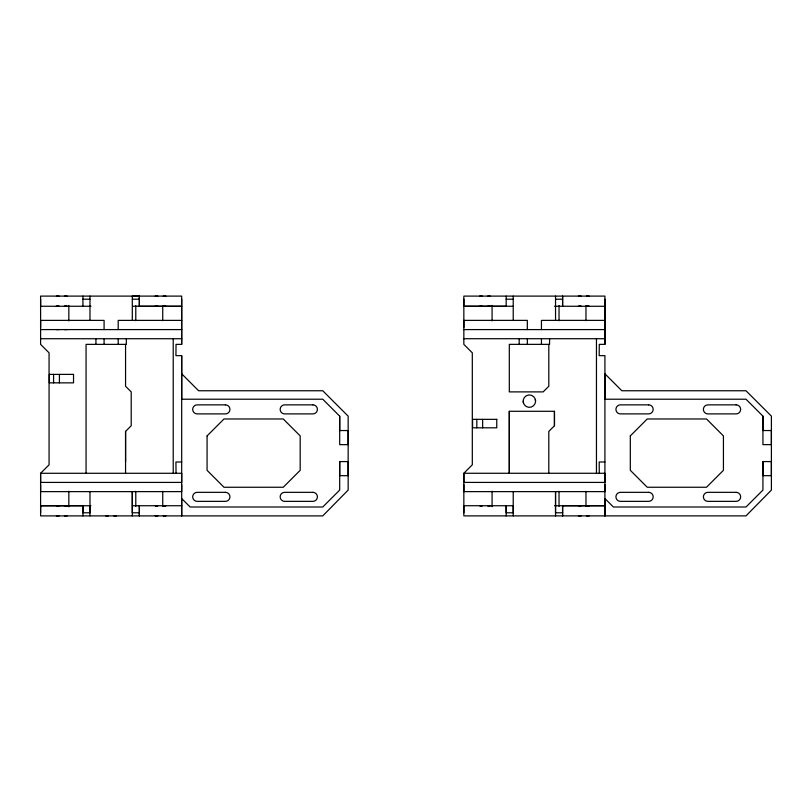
<?xml version="1.0" encoding="UTF-8"?>
<svg xmlns="http://www.w3.org/2000/svg" width="812" height="812" viewBox="0 0 812 812"><rect width="100%" height="100%" fill="white"/><g stroke="black" fill="none" stroke-linecap="round" stroke-linejoin="round"><path stroke-width="1.22" d="M40.6 512.788L40.6 505.734L82.925 505.724L82.925 515.894M40.6 484.571L40.6 491.636L181.685 491.625L181.685 484.571M40.6 327.429L40.6 320.385L104.088 320.385L104.088 329.591M40.6 299.212L40.6 306.256L90.985 306.256M68.837 506.729L68.837 491.199M68.837 320.933L68.837 305.403M82.925 505.724L82.925 512.788L89.98 512.788L89.98 505.734M125.566 461.998L125.566 431.395L131.209 425.752L131.209 391.892L125.566 386.248L125.566 344.369M132.305 515.894L132.305 491.625L132.305 512.788L139.359 512.788M132.559 306.256L181.685 306.286L139.359 306.286L139.359 296.126L132.305 296.116L132.305 320.385M339.69 461.581L339.69 475.68L348.155 475.69L348.155 461.581L339.69 461.581L339.69 490.072L322.76 507.003L190.15 507.003L181.685 498.538L181.685 515.894L181.685 355.656L175.93 355.656L176.031 344.369L181.685 344.369L181.685 296.106L40.6 296.106L40.6 344.369L49.065 352.834L49.065 464.819L40.6 473.284L40.6 482.409L181.685 482.409L181.685 473.284L40.6 473.284L40.6 515.894L322.76 515.894L348.155 490.072L348.155 416.15L322.76 390.755L198.615 390.755L181.685 373.804M339.69 416.15L339.69 444.651L348.155 444.651L348.155 430.543L339.69 430.543L339.69 416.15L322.76 399.22L181.685 399.22L181.685 355.656M463.845 512.788L463.845 505.724L512.971 505.744M463.845 484.571L463.845 491.636L604.92 491.615L604.92 484.571M463.845 327.429L463.845 320.375L527.333 320.375L527.333 329.591M506.17 296.116L506.17 306.286L463.845 306.266L463.845 299.212M492.082 506.729L492.082 491.189M492.082 320.933L492.082 305.393M509.307 411.298L509.307 473.274L509.307 411.298L554.454 411.298L554.454 425.752L548.811 431.395L548.8 473.274M513.225 505.724L513.225 512.788L506.17 512.788L506.17 505.724L506.17 515.894M554.454 425.752L554.454 411.298M555.54 515.894L555.54 491.615L555.54 512.788L562.594 512.788M562.594 505.714L562.594 515.874L562.594 505.724L604.92 505.724L554.535 505.744M762.935 461.571L762.935 475.68L771.4 475.68L771.4 461.571L762.935 461.571L762.935 490.072L746.005 507.003L613.385 507.003L604.92 498.538L604.92 515.884L604.92 355.646L599.175 355.646L599.276 344.359L604.92 344.359L604.92 296.106L463.845 296.106L463.845 344.359L472.31 352.824L472.31 464.809L463.845 473.274L463.845 482.409L604.92 482.409L604.92 473.274L463.845 473.274L463.845 515.894L746.005 515.884L771.4 490.072L771.4 416.15L746.005 390.755L621.85 390.755L604.92 373.804L604.92 399.22L746.005 399.22L762.935 416.15L762.935 430.533L771.4 430.533L771.4 444.641L762.935 444.641L762.935 416.15M56.404 296.116L59.083 296.116M64.442 296.116L67.122 296.116M155.153 296.116L157.843 296.116M163.202 296.126L165.881 296.116M479.648 296.116L482.328 296.116M487.687 296.116L490.367 296.116M578.398 296.116L581.077 296.116M586.447 296.116L589.126 296.116M82.925 299.212L89.98 299.212M132.305 299.212L139.359 299.212M506.17 299.212L513.225 299.212M555.54 299.212L562.594 299.212M463.845 306.256L512.971 306.256M554.535 306.256L604.92 306.286M181.685 320.385L118.197 320.385L118.197 329.591M604.92 320.375L541.442 320.375L541.442 329.591M40.6 329.591L181.685 329.591M463.845 329.591L604.92 329.591M56.404 329.591L59.083 329.591M64.442 329.591L67.122 329.591M40.6 338.726L181.685 338.726M463.845 338.716L604.92 338.716M181.685 461.998L175.93 461.998L176.042 473.284M604.92 461.987L599.175 461.987L599.276 473.274M40.6 505.744L90.985 505.744M132.559 505.744L181.685 505.734M56.404 515.884L59.083 515.884M64.442 515.884L67.122 515.884M105.783 515.894L108.463 515.894M113.822 515.894L116.502 515.894M155.153 515.884L157.843 515.884M163.202 515.884L165.881 515.884M578.398 515.884L581.077 515.884M586.447 515.884L589.126 515.884M479.648 306.286L482.328 306.286M487.687 306.286L490.367 306.286M578.398 505.714L581.077 505.714M535.362 399.534L535.575 401.148A6.212 6.212 0 0 1 526.267 406.518A6.212 6.212 0 0 1 526.267 395.769A6.212 6.212 0 0 1 535.575 401.148M523.161 401.148L523.375 402.752M604.92 299.212L604.92 344.359M596.455 338.716L596.455 473.274M585.97 305.545L585.97 320.72M585.97 491.27L585.97 506.455M559.032 305.545L559.032 320.72M559.032 491.27L559.032 506.455M555.54 296.116L555.55 320.375M549.582 338.716L549.582 344.359L509.307 344.359L509.307 391.892L543.167 391.892L548.811 386.248L548.811 344.359M541.442 338.716L541.442 344.359M527.333 338.716L527.333 344.359M519.183 338.716L519.183 344.359M513.225 296.116L513.225 320.385M513.225 491.615L513.225 515.894M482.653 419.347L482.653 427.812M476.817 419.347L476.827 427.812M181.685 299.212L181.685 344.369M173.22 338.726L173.22 473.284M162.735 305.545L162.735 320.72M162.735 491.28L162.735 506.455M139.359 296.116L139.359 306.286M135.787 305.545L135.787 320.72M135.787 491.28L135.787 506.455M126.337 338.726L126.337 344.369L86.062 344.369L86.062 473.284M125.566 431.395L125.566 473.284M118.197 338.726L118.197 344.369M104.088 338.726L104.088 344.369M95.938 338.726L95.938 344.369M89.98 296.116L89.98 320.385M89.98 491.625L89.98 515.894M82.925 296.116L82.925 306.286M59.418 374.393L59.418 382.858M53.582 374.393L53.582 382.858M139.359 505.714L139.359 515.874L139.359 505.724M207.08 435.902L207.07 470.331L224 487.261L283.256 487.251L300.186 470.331L300.186 435.902L283.256 418.972L224.01 418.972L207.08 435.902M562.594 296.126L562.594 306.286L562.594 296.116M630.315 435.902L630.315 470.321L647.245 487.251L706.501 487.251L723.431 470.321L723.431 435.902L706.501 418.972L647.245 418.972L630.315 435.902M59.083 505.714L56.404 505.724L59.083 505.724M67.122 505.714L64.442 505.724L67.122 505.714M482.328 505.714L479.648 505.714L482.328 505.724M490.367 505.714L487.687 505.724L490.367 505.714M59.083 306.286L56.404 306.286L59.083 306.286M157.843 306.286L155.153 306.286L157.843 306.286M165.881 306.286L163.202 306.286L165.881 306.286M67.122 306.286L64.442 306.286L67.122 306.286M581.077 306.276L578.398 306.286L581.077 306.286M589.126 306.286L586.447 306.286L589.126 306.286M73.527 374.393L49.349 374.393L49.349 382.858L73.527 382.858L73.527 374.393M225.411 404.863L197.204 404.863A4.517 4.517 0 0 0 192.688 409.38A4.517 4.517 0 0 0 197.204 413.897L225.411 413.897A4.517 4.517 0 0 0 229.928 409.38A4.517 4.517 0 0 0 225.411 404.863M312.884 404.863L284.667 404.863A4.517 4.517 0 0 0 280.16 409.38A4.517 4.517 0 0 0 284.667 413.897L312.884 413.897A4.517 4.517 0 0 0 317.401 409.38A4.517 4.517 0 0 0 312.884 404.863M648.656 404.863L620.439 404.863A4.517 4.517 0 0 0 615.932 409.38A4.517 4.517 0 0 0 620.439 413.897L648.656 413.887A4.517 4.517 0 0 0 653.173 409.38A4.517 4.517 0 0 0 648.656 404.863M736.129 404.863L707.912 404.863A4.517 4.517 0 0 0 703.395 409.38A4.517 4.517 0 0 0 707.912 413.897L736.129 413.887A4.517 4.517 0 0 0 740.645 409.38A4.517 4.517 0 0 0 736.129 404.863M496.761 419.347L472.584 419.347L472.594 427.812L496.761 427.812L496.761 419.347M225.411 492.336L197.204 492.336A4.517 4.517 0 0 0 192.688 496.853A4.517 4.517 0 0 0 197.204 501.369L225.411 501.359A4.517 4.517 0 0 0 229.928 496.853A4.517 4.517 0 0 0 225.411 492.336M312.884 492.336L284.667 492.336A4.517 4.517 0 0 0 280.16 496.853A4.517 4.517 0 0 0 284.667 501.359L312.884 501.359A4.517 4.517 0 0 0 317.401 496.853A4.517 4.517 0 0 0 312.884 492.336M648.656 492.336L620.439 492.336A4.517 4.517 0 0 0 615.932 496.853A4.517 4.517 0 0 0 620.439 501.359L648.656 501.359A4.517 4.517 0 0 0 653.173 496.853A4.517 4.517 0 0 0 648.656 492.336M736.129 492.336L707.912 492.336A4.517 4.517 0 0 0 703.395 496.842A4.517 4.517 0 0 0 707.912 501.359L736.129 501.359A4.517 4.517 0 0 0 740.645 496.853A4.517 4.517 0 0 0 736.129 492.336M157.843 505.714L155.153 505.714L157.843 505.724M165.881 505.724L163.202 505.724L165.881 505.724M589.126 505.714L586.447 505.724L589.126 505.714"/></g></svg>
